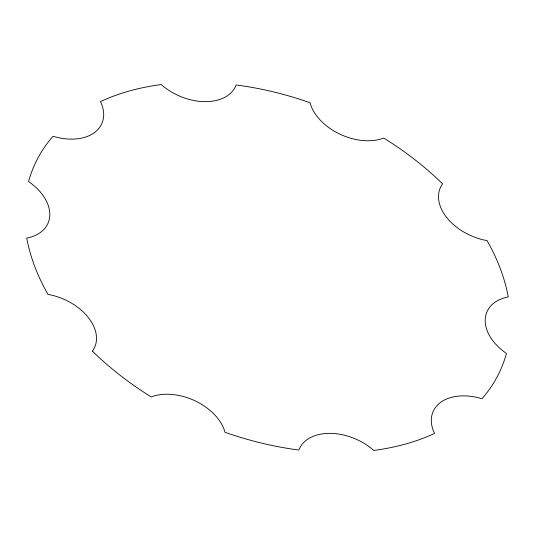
<?xml version="1.0" encoding="UTF-8"?>
<svg xmlns="http://www.w3.org/2000/svg" width="535" height="535" viewBox="0 0 535 535"><rect width="100%" height="100%" fill="white"/><g stroke="black" fill="none" stroke-linecap="round" stroke-linejoin="round"><path stroke-width="0.8" d="M92.435 351.154A47.729 31.692 23.4 0 0 47.949 294.384A254.56 169.006 23.4 0 1 26.75 238.088A47.729 31.692 23.4 0 0 28.562 181.572A254.56 169.006 23.4 0 1 53.025 136.264A47.729 31.692 23.4 0 0 100.446 101.59A254.56 169.006 23.4 0 1 161.222 84.563A47.729 31.692 23.4 0 0 236.136 84.978A254.56 169.006 23.4 0 1 310.019 102.74A47.729 31.692 23.4 0 0 383.802 138.083A254.56 169.006 23.4 0 1 442.565 183.846A47.729 31.692 23.4 0 0 487.051 240.616A254.56 169.006 23.4 0 1 508.25 296.912A47.729 31.692 23.4 0 0 506.438 353.428A254.56 169.006 23.4 0 1 481.975 398.736A47.729 31.692 23.4 0 0 434.554 433.41A254.56 169.006 23.4 0 1 373.778 450.437A47.729 31.692 23.4 0 0 298.864 450.022A254.56 169.006 23.4 0 1 224.981 432.26A47.729 31.692 23.4 0 0 151.198 396.916A254.56 169.006 23.4 0 1 92.435 351.154"/></g></svg>
